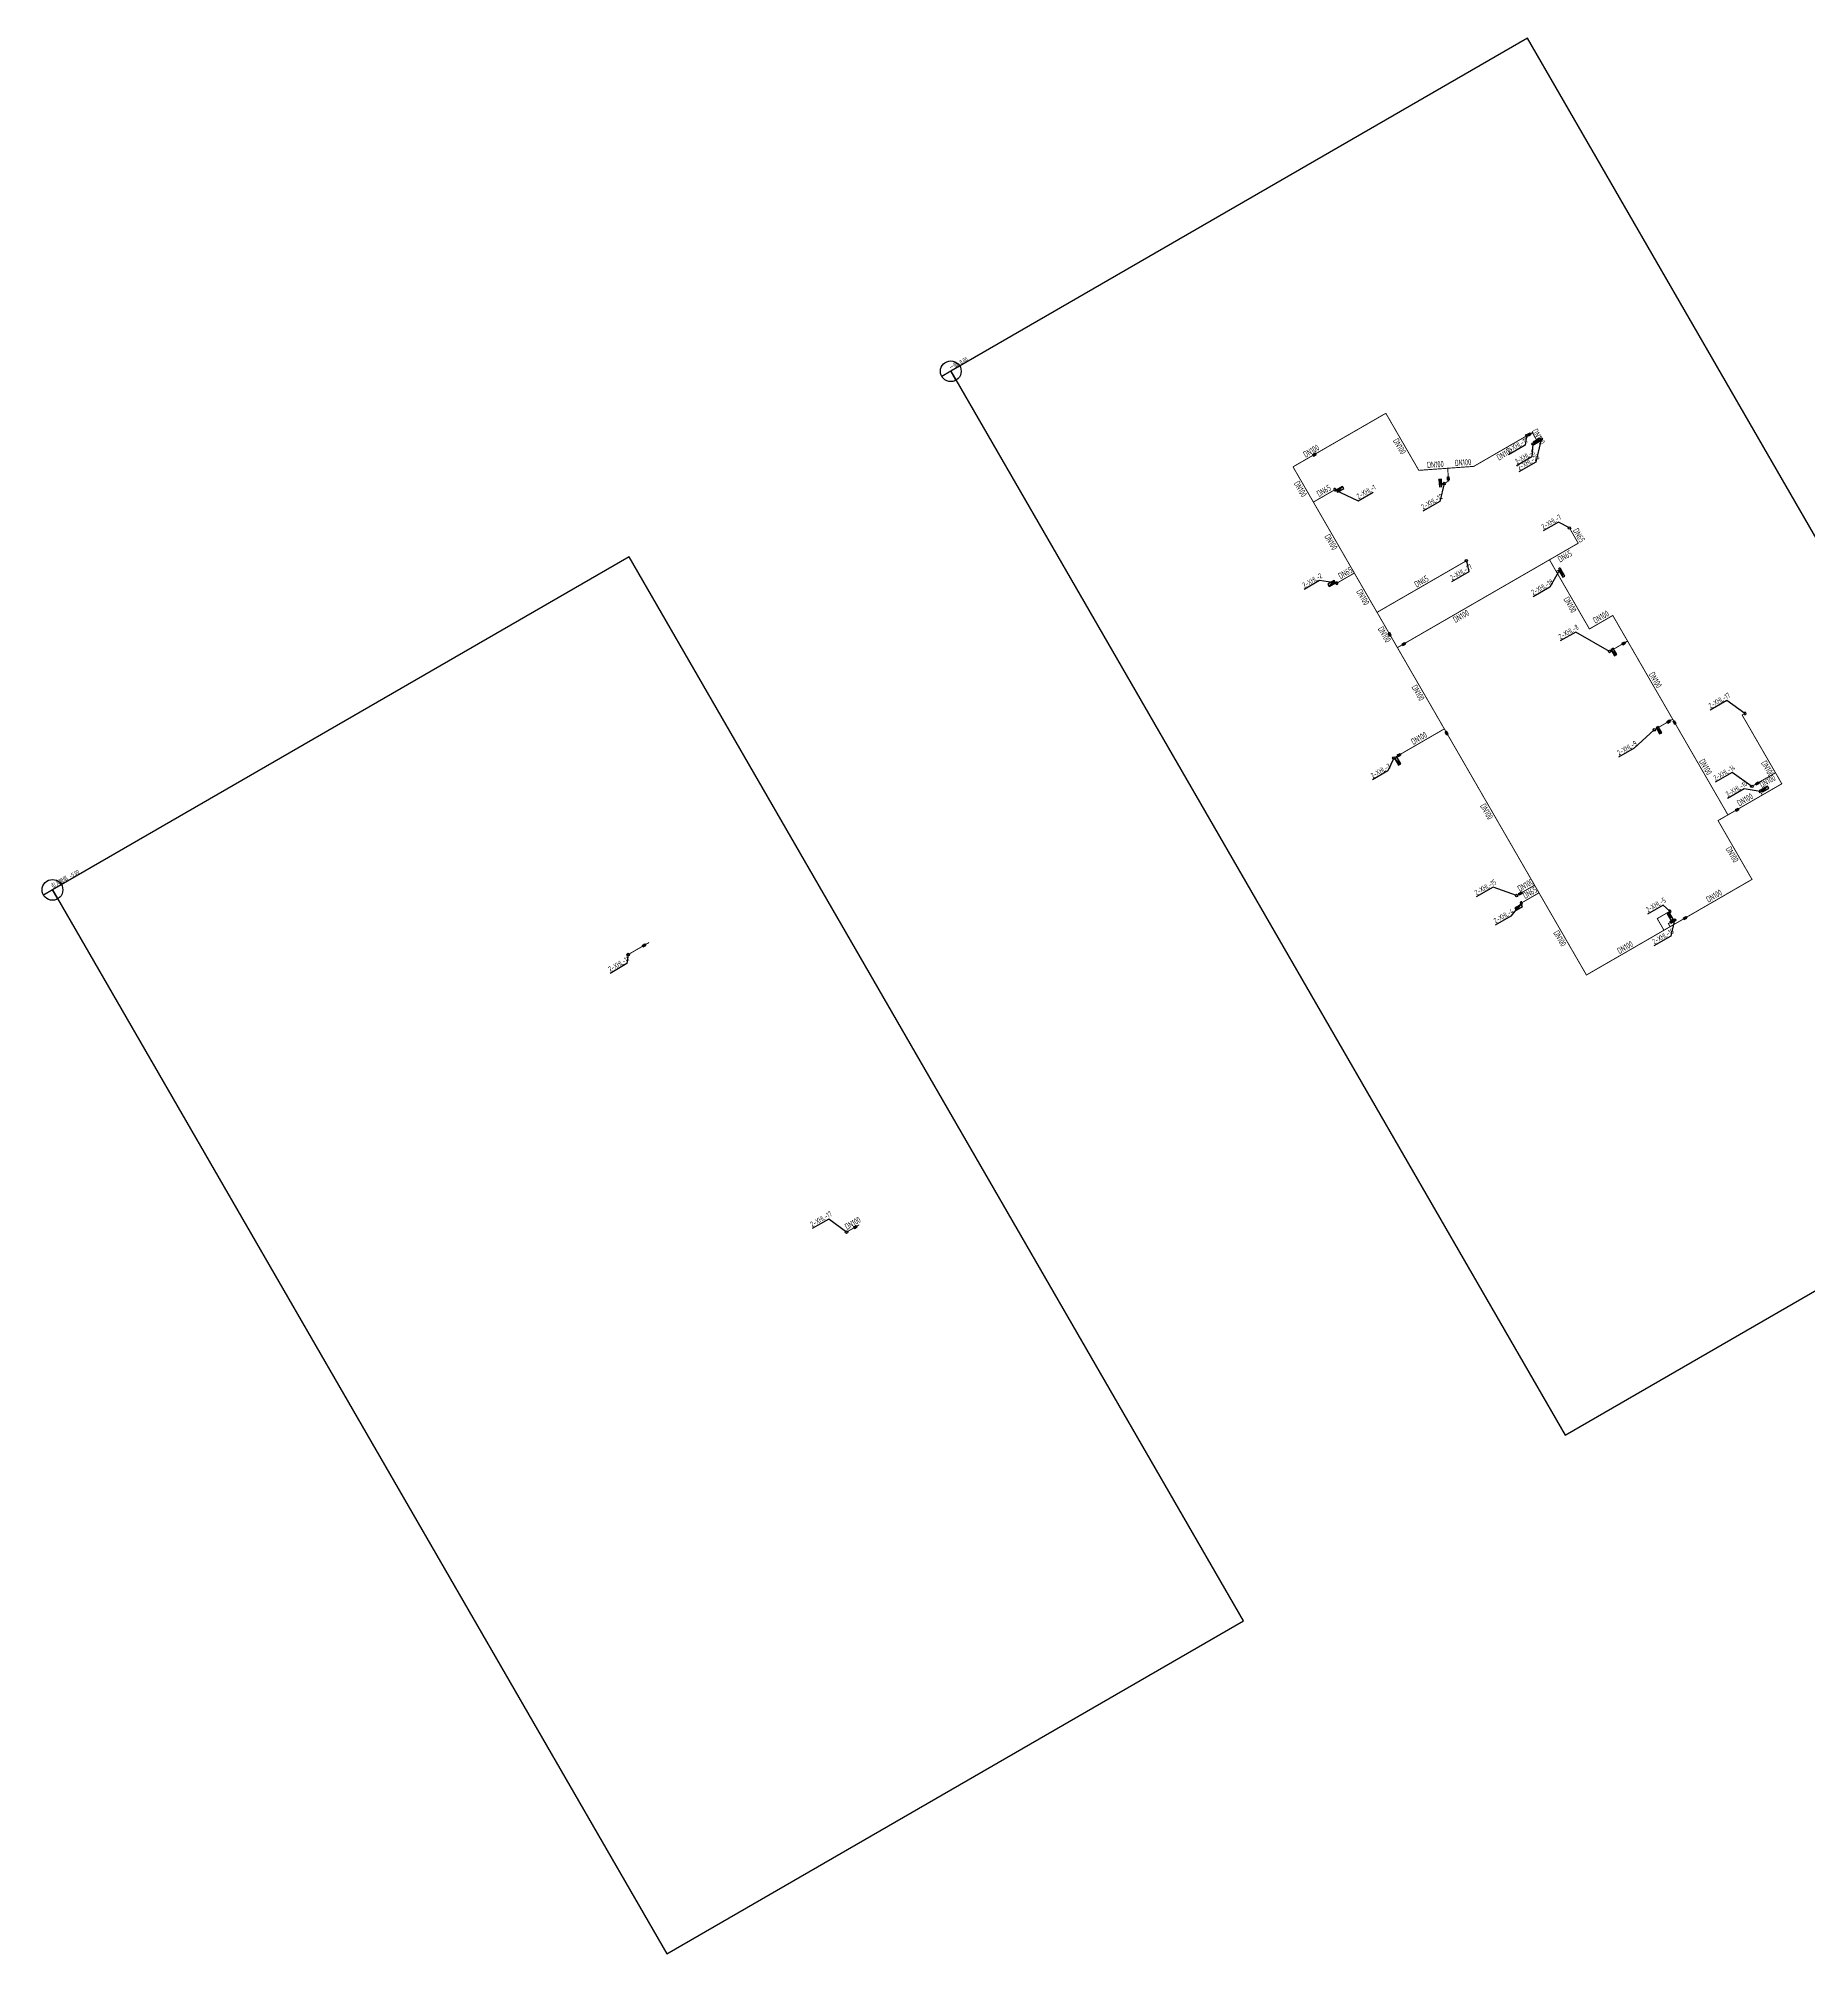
# Model space of a CAD drawing. Header units: millimetres. Extents: x 1187802 to 1563798, y 382249 to 666919.
# Drawn here: x 1187802 to 1358479, y 382249 to 566919 of the extents above; entities that cross this region are included whole.
import ezdxf

# ---------------------------------------------------------------- set-up
doc = ezdxf.new("R2010")
doc.units = ezdxf.units.MM
doc.header["$LTSCALE"] = 1000
doc.layers.get('0').update_dxf_attribs({"linetype": 'CONTINUOUS'})
for name, color, linetype in [('DIM_消防', 3, 'CONTINUOUS'), ('EQUIP_消火栓', 7, 'CONTINUOUS'), ('PIPE-消防', 1, 'CONTINUOUS'), ('S-Xh_注释', 3, 'CONTINUOUS'), ('TEXT_消防', 7, 'CONTINUOUS'), ('VALVE_消防', 7, 'CONTINUOUS'), ('VPIPE-消防', 1, 'CONTINUOUS')]:
    doc.layers.add(name, color=color, linetype=linetype)
doc.styles.add('_TWT_PIPEDN', font='GBENOR', dxfattribs={"width": 0.7, "height": 3.5, "bigfont": 'HZTXT'})
doc.styles.add('_TWT_SERIAL', font='GBENOR', dxfattribs={"width": 0.7, "height": 3.5, "bigfont": 'HZTXT'})
doc.styles.add('AUDIT_D_251219154251-2', font='GBENOR', dxfattribs={"width": 0.7, "height": 3.5, "bigfont": 'HZTXT'})
doc.styles.get("Standard").update_dxf_attribs({"font": 'GBENOR', "bigfont": 'GBCBIG'})

# ---------------------------------------------------------------- blocks, each defined once
blk = doc.blocks.new('Floorbase')
for p, q in [((0, 0), (-1000, 0)), ((0, -1000), (0, 0))]:
    blk.add_line(p, q)
blk.add_circle((0, 0), 1000)
at = {"style": '_TWT_PIPEDN', "width": 0.8}
blk.add_attdef('Elevation', (92, 81), '', height=400, dxfattribs=at)
blk = doc.blocks.new('$TwtSys$00000434')
for p, q in [((-0.5, 0.5), (-0.5, -0.5)), ((-0.5, -0.5), (0.5, 0.5)), ((0.5, 0.5), (-0.5, 0.5)), ((0.5, -0.5), (0.5, 0.5)), ((-0.5, -0.5), (0.5, -0.5))]:
    blk.add_line(p, q)
blk.add_solid([(0.5, -0.5), (0.5, 0.5), (-0.5, -0.5)])
blk = doc.blocks.new('$VALVE$00000316')
for p, q in [((-125, 72), (125, -72)), ((-125, 72), (-125, -72)), ((-125, 72), (125, 72)), ((125, 72), (125, -72)), ((-125, -72), (125, -72))]:
    blk.add_line(p, q)
at = {"const_width": 21.1}
blk.add_lwpolyline([(-11, 0, 1), (11, 0, 1)], format="xyb", close=True, dxfattribs=at)
for p in [(-125, 0), (125, 0)]:
    blk.add_point(p)
at = {"color": 7, "flags": 9}
for tag in ['XSIZE', 'YSIZE']:
    blk.add_attdef(tag, (0, 0), '', height=0.5, dxfattribs=at)

msp = doc.modelspace()

# ---------------------------------------------------------------- hatches: boundary and pattern name
at = {"layer": 'PIPE-消防'}
for points in [[(1331833, 528905), (1331811, 528944), (1331850, 528966)], [(1331833, 528905), (1331872, 528927), (1331850, 528966)], [(1320891, 525264), (1320852, 525242), (1320866, 525217)], [(1320891, 525264), (1320894, 525219), (1320866, 525217)], [(1326195, 525649), (1326198, 525605), (1326208, 525605)], [(1326195, 525649), (1326217, 525610), (1326208, 525605)], [(1323764, 524241), (1323809, 524245), (1323811, 524217)], [(1323764, 524241), (1323786, 524202), (1323811, 524217)], [(1336263, 518241), (1336302, 518263), (1336324, 518224)], [(1336263, 518241), (1336285, 518202), (1336324, 518224)], [(1337341, 509972), (1337302, 509950), (1337324, 509911)], [(1337341, 509972), (1337363, 509933), (1337324, 509911)], [(1339593, 511273), (1339571, 511312), (1339610, 511334)], [(1339593, 511273), (1339632, 511295), (1339610, 511334)], [(1352064, 501671), (1352041, 501710), (1352002, 501688)], [(1352064, 501671), (1352025, 501649), (1352002, 501688)], [(1355889, 495046), (1355928, 495069), (1355950, 495030)], [(1355889, 495046), (1355911, 495007), (1355950, 495030)], [(1349740, 491496), (1349717, 491535), (1349678, 491513)], [(1349740, 491496), (1349701, 491474), (1349678, 491513)], [(1353014, 485825), (1353053, 485847), (1353076, 485808)], [(1353014, 485825), (1353037, 485786), (1353076, 485808)], [(1343878, 482050), (1343855, 482089), (1343816, 482066)], [(1343878, 482050), (1343839, 482027), (1343816, 482066)], [(1344947, 481569), (1344925, 481608), (1344886, 481586)], [(1344947, 481569), (1344908, 481547), (1344886, 481586)], [(1337052, 476609), (1337013, 476586), (1337035, 476547)], [(1337052, 476609), (1337074, 476570), (1337035, 476547)]]:
    msp.add_hatch(color=256, dxfattribs=at).paths.add_polyline_path(points)

# ---------------------------------------------------------------- linework, layer by layer
at = {"layer": 'DIM_消防'}
for p, q in [((1331270, 528580, 3000), (1331151, 527705)), ((1332701, 528264, 9000), (1332187, 526068, 9000)), ((1331151, 527705), (1329523, 526765)), ((1331803, 526567, -3000), (1330307, 525703, -3000)), ((1331892, 527797, -3000), (1331803, 526567, -3000)), ((1332187, 526068, 9000), (1330527, 525110, 9000)), ((1312795, 523398), (1315058, 522338)), ((1315058, 522338), (1316493, 523167)), ((1323331, 523991), (1322918, 522263)), ((1322918, 522263), (1321294, 521325)), ((1334358, 520277), (1332874, 519420)), ((1335413, 519713, -3000), (1334358, 520277)), ((1325709, 515470), (1324048, 514511)), ((1325478, 516548), (1325709, 515470)), ((1334488, 515715), (1333511, 514006)), ((1311333, 514640), (1309834, 513774)), ((1312988, 514387), (1311333, 514640)), ((1333511, 514006), (1331901, 513077)), ((1336015, 509669), (1334531, 508812)), ((1339286, 507805, -3000), (1336015, 509669)), ((1350603, 503082), (1348993, 502153)), ((1352323, 501821, -3000), (1350603, 503082)), ((1343592, 500245), (1341661, 498475)), ((1318487, 497528), (1317913, 496279, 0)), ((1341661, 498475), (1340159, 497608)), ((1317913, 496279, 0), (1316418, 495416, 0)), ((1351097, 496130, 3000), (1349462, 495186, 3000)), ((1353001, 494793, 3000), (1351097, 496130, 3000)), ((1352254, 494555), (1350644, 493626)), ((1353815, 494311, -3000), (1352254, 494555)), ((1328051, 485071), (1326431, 484135)), ((1330320, 484268), (1328051, 485071)), ((1329777, 482296), (1328268, 481425)), ((1330788, 483557), (1329777, 482296)), ((1344434, 483352), (1342940, 482489)), ((1345090, 482750), (1344434, 483352)), ((1345181, 480358, -3000), (1343559, 479422, -3000)), ((1345553, 481919, -3000), (1345181, 480358, -3000)), ((1244668, 478580, 3000), (1244548, 477705)), ((1244548, 477705), (1242921, 476765)), ((1264000, 453082), (1262391, 452152)), ((1265721, 451821, -3000), (1264000, 453082))]:
    msp.add_line(p, q, dxfattribs=at)
at = {"layer": 'PIPE-消防', "ltscale": 1.5, "const_width": 90}
for points in [[(1310953, 526864), (1317713, 530768)], [(1317713, 530768), (1320891, 525264)], [(1331270, 528580), (1326195, 525649)], [(1331422, 528667), (1331270, 528580)], [(1331833, 528905), (1331681, 528817)], [(1332327, 528048), (1331833, 528905)], [(1332701, 528264), (1332327, 528048)], [(1308765, 525602), (1310693, 526715)], [(1332327, 528048), (1331996, 527857)], [(1310727, 522204), (1308765, 525602)], [(1323675, 525466), (1320891, 525264)], [(1326195, 525649), (1323675, 525466)], [(1323735, 524633), (1323675, 525466)], [(1312795, 523398), (1310727, 522204)], [(1323435, 524051), (1323764, 524241)], [(1323764, 524241), (1323757, 524334)], [(1314677, 515362), (1310727, 522204)], [(1335473, 519609), (1336263, 518241)], [(1336263, 518241), (1333491, 516641)], [(1312988, 514387), (1314677, 515362)], [(1316864, 511575), (1314677, 515362)], [(1325374, 516488), (1316864, 511575)], [(1333491, 516641), (1319556, 508595)], [(1333491, 516641), (1334141, 515514)], [(1334488, 515715), (1334141, 515514)], [(1334141, 515514), (1337341, 509972)], [(1318011, 509588), (1316864, 511575)], [(1339593, 511273), (1337341, 509972)], [(1341018, 508804), (1339593, 511273)], [(1318827, 508174), (1318161, 509329)], [(1319297, 508445), (1318827, 508174)], [(1323352, 500337), (1318827, 508174)], [(1339389, 507864), (1340516, 508515)], [(1340776, 508664), (1341018, 508804)], [(1345368, 501270), (1341018, 508804)], [(1343696, 500305), (1344849, 500971)], [(1345108, 501120), (1345368, 501270)], [(1345476, 501083), (1345368, 501270)], [(1350693, 492047), (1345626, 500824)], [(1352323, 501821), (1352064, 501671)], [(1352064, 501671), (1355277, 496106)], [(1319124, 497896), (1323352, 500337)], [(1323502, 500077), (1323352, 500337)], [(1332052, 485268), (1323652, 499817)], [(1318591, 497588), (1318864, 497746)], [(1353105, 494853), (1353380, 495011)], [(1353639, 495161), (1355277, 496106)], [(1355889, 495046), (1354015, 493965)], [(1355277, 496106), (1355889, 495046)], [(1354015, 493965), (1351711, 492634)], [(1353815, 494311), (1354015, 493965)], [(1350693, 492047), (1349740, 491496)], [(1349740, 491496), (1353014, 485825)], [(1351451, 492485), (1350693, 492047)], [(1353014, 485825), (1346693, 482175)], [(1330424, 484328), (1330560, 484406)], [(1330788, 483557), (1332477, 484532)], [(1330819, 484556), (1332052, 485268)], [(1332477, 484532), (1332052, 485268)], [(1337052, 476609), (1332477, 484532)], [(1343878, 482050), (1345090, 482750)], [(1343878, 482050), (1344527, 480925)], [(1346433, 482025), (1345121, 481268)], [(1344527, 480925), (1337052, 476609)], [(1345121, 481268), (1344527, 480925)], [(1345152, 481687), (1344947, 481569)], [(1345121, 481268), (1344947, 481569)], [(1345450, 481859), (1345411, 481837)], [(1244772, 478640), (1246061, 479384)], [(1246321, 479534), (1246683, 479743)], [(1266701, 452388), (1266941, 452526)], [(1265825, 451881), (1266442, 452238)]]:
    msp.add_lwpolyline(points, dxfattribs=at)
at = {"layer": 'S-Xh_注释'}
for points in [[(1334987, 432249), (1390593, 464353), (1331376, 566919), (1275770, 534815)], [(1248384, 382249), (1303990, 414353), (1244774, 516919), (1189168, 484815)]]:
    msp.add_lwpolyline(points, close=True, dxfattribs=at)
at = {"layer": 'VPIPE-消防'}
for centre in [(1331892, 527797), (1323331, 523991), (1335413, 519713), (1325478, 516548), (1339285, 507804), (1343592, 500245), (1318487, 497528), (1353001, 494793), (1330320, 484268), (1345553, 481919), (1244668, 478580), (1265721, 451821)]:
    msp.add_circle(centre, 120, dxfattribs=at)
for centre, start, end in [((1331270, 528580), 75, 165), ((1331270, 528580), 255, 345), ((1332701, 528264), 255, 165), ((1312795, 523398), 255, 165), ((1334488, 515715), 255, 165), ((1312988, 514387), 75, 345), ((1352323, 501821), 255, 165), ((1353815, 494311), 345, 255), ((1330788, 483557), 75, 345), ((1345090, 482750), 255, 165)]:
    msp.add_arc(centre, 120, start, end, dxfattribs=at)

# ---------------------------------------------------------------- block references
at = {"layer": 'EQUIP_消火栓', "xscale": 700, "yscale": 240, "zscale": 700}
for p, rotation in [((1332278, 528061), 209.9999999999846), ((1313295, 523433), 209.9999999999841), ((1322981, 524045), 93.95128275015237), ((1334695, 515315), 119.9999999999847), ((1312489, 514353), 29.99999999998463), ((1339688, 507747), 299.9999999999966), ((1344038, 500213), 299.9999999999822), ((1318870, 497204), 299.9999999999941), ((1354258, 494544), 209.9999999999861), ((1330509, 483141), 209.9999999999846), ((1345125, 482250), 119.9999999999846)]:
    msp.add_blockref('$TwtSys$00000434', p, dxfattribs=dict(at, rotation=rotation))
at = {"layer": 'S-Xh_注释', "color": 0, "rotation": 29.99999999998472}
for p, values in [((1275770, 534815), {'Elevation': '一层_0.00'}), ((1189168, 484815), {'Elevation': '引入管层_-5.00'})]:
    msp.add_blockref('Floorbase', p, dxfattribs=at).add_auto_attribs(values)
at = {"layer": 'VALVE_消防', "zscale": 1.2}
for p, xscale, yscale, rotation in [((1331552, 528742), -1.2, -1.2, 209.9999999999786), ((1310823, 526790), 1.2, 1.2, 29.99999999998478), ((1323746, 524484), 1.2, 1.2, 94.15440718495726), ((1318086, 509459), 1.2, 1.2, 119.9999999999821), ((1319426, 508520), -1.2, -1.2, 209.9999999999852), ((1340646, 508589), 1.2, 1.2, 29.99999999998203), ((1344979, 501045), 1.2, 1.2, 29.99999999998317), ((1345551, 500953), 1.2, 1.2, 119.9999999999985), ((1323577, 499947), 1.2, 1.2, 119.9999999999818), ((1318994, 497821), 1.2, 1.2, 29.99999999998478), ((1353510, 495086), 1.2, 1.2, 30.00000000023277), ((1351581, 492559), -1.2, -1.2, 209.9999999999854), ((1330689, 484481), 1.2, 1.2, 29.99999999998401), ((1346563, 482100), -1.2, -1.2, 209.9999999999845), ((1345281, 481762), -1.2, -1.2, 209.9999999999875), ((1246191, 479459), 1.2, 1.2, 30.00000000000363), ((1266572, 452313), 1.2, 1.2, 29.99999999998282)]:
    msp.add_blockref('$VALVE$00000316', p, dxfattribs=dict(at, xscale=xscale, yscale=yscale, rotation=rotation))

# ---------------------------------------------------------------- texts
at = {"layer": 'DIM_消防', "color": 7, "style": '_TWT_SERIAL', "width": 0.7}
for s, p in [('2-XHL-11', (1329562, 526908)), ('2-XHL-6', (1330345, 525846, -3000)), ('2-XHL-28', (1330565, 525253, 9000)), ('2-XHL-1', (1315096, 522482)), ('2-XHL-12', (1321332, 521468)), ('2-XHL-7', (1332912, 519564)), ('2-XHL-27', (1324087, 514654)), ('2-XHL-2', (1309872, 513918)), ('2-XHL-18', (1331939, 513220)), ('2-XHL-8', (1334569, 508955)), ('2-XHL-17', (1349032, 502296)), ('2-XHL-9', (1340197, 497751)), ('2-XHL-3', (1316456, 495559, 0)), ('2-XHL-14', (1349500, 495330, 3000)), ('2-XHL-10', (1350682, 493769)), ('2-XHL-15', (1326469, 484279)), ('2-XHL-5', (1342978, 482632)), ('2-XHL-4', (1328306, 481568)), ('2-XHL-16', (1343597, 479565, -3000)), ('2-XHL-11', (1242959, 476908)), ('2-XHL-17', (1262429, 452296))]:
    msp.add_text(s, height=525, rotation=30, dxfattribs=at).set_placement(p)
at = {"layer": 'TEXT_消防', "width": 0.7}
for s, rotation, style, p in [('DN100', 300, 'AUDIT_D_251219154251-2', (1318373, 528126)), ('DN100', 300, 'AUDIT_D_251219154251-2', (1331782, 529059)), ('DN100', 30, 'AUDIT_D_251219154251-2', (1309976, 526474)), ('DN100', 4.15441, '_TWT_PIPEDN', (1324365, 525667)), ('DN100', 30, 'AUDIT_D_251219154251-2', (1328622, 526185)), ('DN100', 4.15441, '_TWT_PIPEDN', (1321713, 525474)), ('DN100', 300, 'AUDIT_D_251219154251-2', (1308817, 524013)), ('DN65', 30, '_TWT_PIPEDN', (1311271, 522691)), ('DN100', 300, 'AUDIT_D_251219154251-2', (1311772, 518893)), ('DN65', 300, '_TWT_PIPEDN', (1335728, 519468)), ('DN65', 30, '_TWT_PIPEDN', (1334510, 516363)), ('DN65', 30, '_TWT_PIPEDN', (1313342, 514765)), ('DN100', 300, 'AUDIT_D_251219154251-2', (1314841, 513579)), ('DN65', 30, '_TWT_PIPEDN', (1320680, 513952)), ('DN100', 30, '_TWT_PIPEDN', (1324418, 510536)), ('DN100', 300, '_TWT_PIPEDN', (1334811, 512853)), ('DN100', 30, '_TWT_PIPEDN', (1337907, 510472)), ('DN100', 300, 'AUDIT_D_251219154251-2', (1316916, 509985)), ('DN100', 300, 'AUDIT_D_251219154251-2', (1320160, 504366)), ('DN100', 300, '_TWT_PIPEDN', (1343043, 505598)), ('DN100', 30, '_TWT_PIPEDN', (1320359, 498782)), ('DN100', 300, '_TWT_PIPEDN', (1347881, 497219)), ('DN100', 300, 'AUDIT_D_251219154251-2', (1353864, 497053)), ('DN100', 30, 'AUDIT_D_251219154251-2', (1353966, 494629)), ('DN100', 300, 'AUDIT_D_251219154251-2', (1326772, 492913)), ('DN100', 30, 'AUDIT_D_251219154251-2', (1351794, 492856)), ('DN100', 300, 'AUDIT_D_251219154251-2', (1350448, 488771)), ('DN100', 30, '_TWT_PIPEDN', (1330626, 484618)), ('DN65', 30, '_TWT_PIPEDN', (1331142, 483934)), ('DN100', 30, 'AUDIT_D_251219154251-2', (1348809, 483570)), ('DN100', 300, 'AUDIT_D_251219154251-2', (1333835, 480680)), ('DN100', 30, '_TWT_PIPEDN', (1340229, 478616)), ('DN100', 30, 'AUDIT_D_251219154251-2', (1265771, 452023))]:
    msp.add_text(s, height=600, rotation=rotation, dxfattribs=dict(at, style=style)).set_placement(p)

doc.saveas('drawing.dxf')
